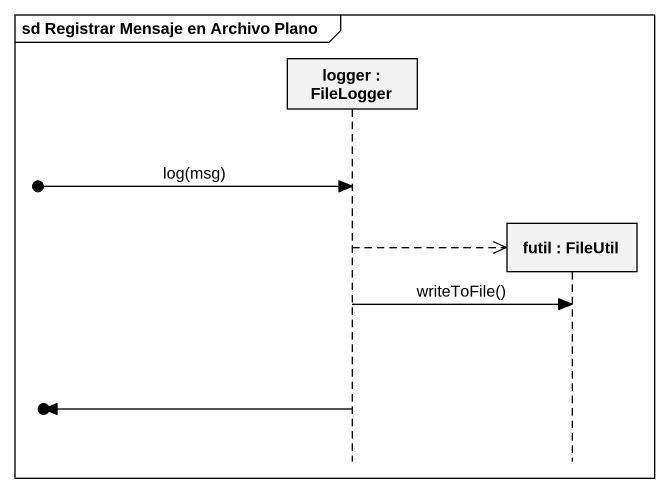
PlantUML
@startuml
mainframe sd Registrar Mensaje en Archivo Plano
hide footbox
participant "logger : FileLogger" as logger
participant "futil : FileUtil" as futil

[o-> logger : log(msg)
logger -->> futil **
logger -> futil : writeToFile()
[o<- logger
@enduml
